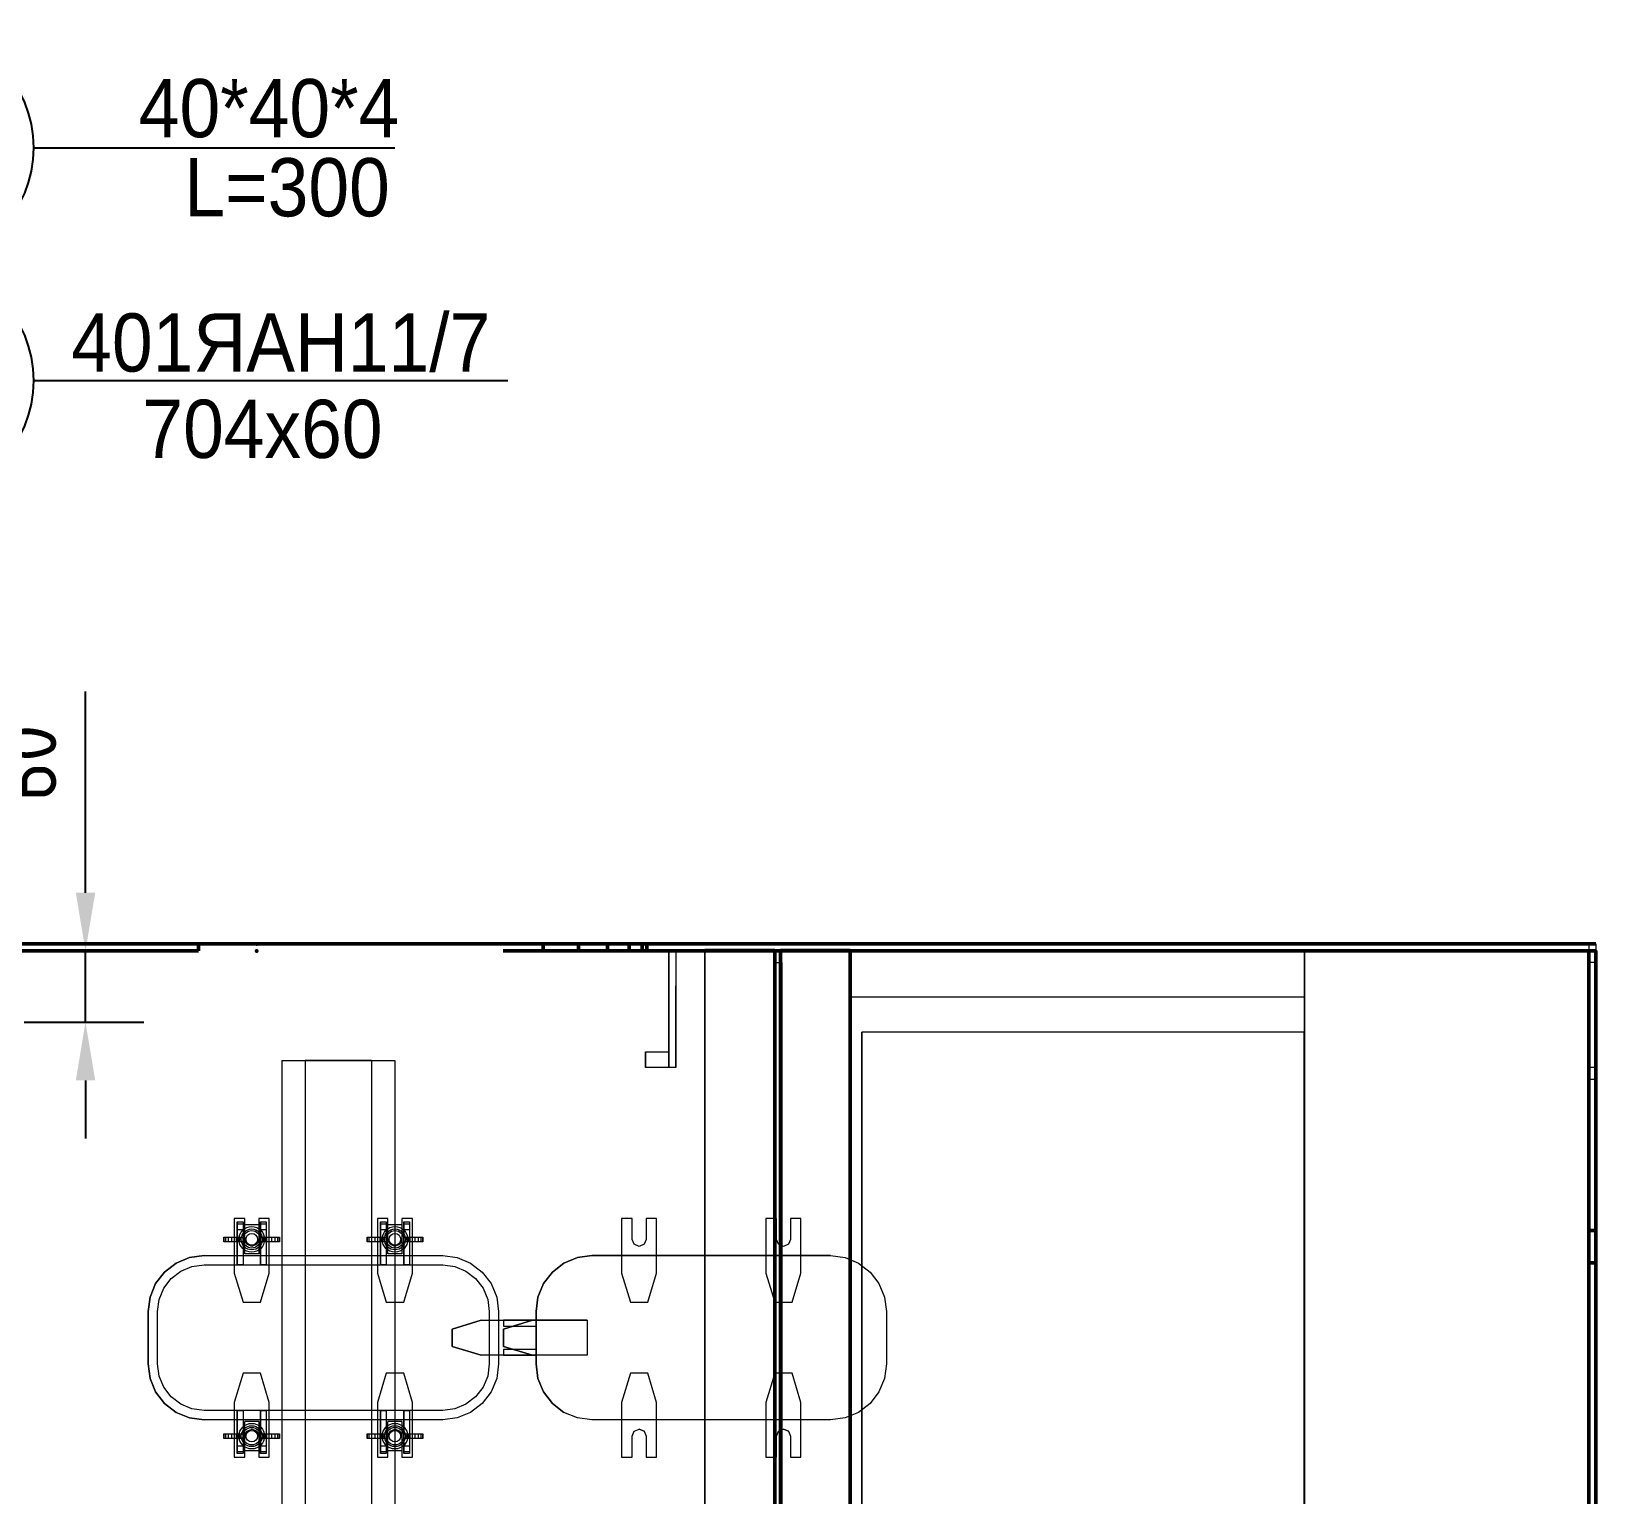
# Model space of a CAD drawing. Header units: millimetres. Extents: x -35117 to 70520, y -28859 to 27816.
# Drawn here: x 69122 to 70466, y -7611 to -6354 of the extents above; entities that cross this region are included whole.
import ezdxf

# ---------------------------------------------------------------- set-up
doc = ezdxf.new("R2010")
doc.units = ezdxf.units.MM
for name, color, linetype in [('-1102', 7, 'Continuous'), ('-1109', 7, 'Continuous'), ('-1114', 7, 'Continuous'), ('-1512', 7, 'Continuous'), ('-1513', 7, 'Continuous'), ('1', 7, 'Continuous'), ('EQUIPMENT', 7, 'Continuous'), ('PIPE_VENT', 251, 'Continuous'), ('ПозицииОборудования', 7, 'Continuous')]:
    doc.layers.add(name, color=color, linetype=linetype)
doc.layers.add('Hull', color=1, linetype='Continuous', lineweight=40)
doc.layers.add('Other', color=3, linetype='Continuous', lineweight=60)
doc.styles.add('SIMPLEX', font='simplex.shx', dxfattribs={"width": 0.9, "height": 50})
doc.styles.get("Standard").update_dxf_attribs({"font": 'arial.ttf'})
doc.dimstyles.new('М_20 -1', dxfattribs={"dimscale": 0, "dimtxt": 50, "dimasz": 50, "dimexe": 50, "dimexo": 0, "dimgap": 25, "dimtad": 1, "dimdec": 0, "dimrnd": 5, "dimdsep": 46, "dimtxsty": 'SIMPLEX', "dimcen": 50, "dimclrd": 1, "dimclre": 1, "dimclrt": 3, "dimadec": 0, "dimazin": 0, "dimtfac": 1, "dimtdec": 0, "dimtmove": 0, "dimatfit": 3, "dimfxl": 1, "dimtolj": 1, "dimtzin": 0, "dimarcsym": 0})

# ---------------------------------------------------------------- blocks, each defined once
blk = doc.blocks.new('*D303')
at = {"layer": 'Defpoints', "color": 0}
for p in [(69116, -7143.9), (69168.7, -7143.9), (69116, -7205.1)]:
    blk.add_point(p, dxfattribs=at)
at = {"layer": 'EQUIPMENT', "color": 1, "lineweight": -2}
for p, q in [((69168.7, -7093.9), (69168.7, -6921)), ((69116, -7143.9), (69218.7, -7143.9)), ((69168.7, -7205.1), (69168.7, -7143.9)), ((69116, -7205.1), (69218.7, -7205.1)), ((69168.7, -7255.1), (69168.7, -7305.1))]:
    blk.add_line(p, q, dxfattribs=at)
at = {"layer": 'EQUIPMENT', "color": 1}
for points in [[(69160.4, -7093.9), (69177.1, -7093.9), (69168.7, -7143.9)], [(69160.4, -7255.1), (69177.1, -7255.1), (69168.7, -7205.1)]]:
    blk.add_solid(points, dxfattribs=at)
at = {"layer": 'EQUIPMENT', "color": 3, "lineweight": 50, "insert": (69118.7, -6982.5), "char_height": 50, "attachment_point": 5, "rotation": 90, "style": 'SIMPLEX', "bg_fill": 3, "box_fill_scale": 1.1, "bg_fill_color": 256, "bg_fill_true_color": 13158600, "bg_fill_transparency": 0}
blk.add_mtext('\\A1;60', dxfattribs=at)

msp = doc.modelspace()

# ---------------------------------------------------------------- linework, layer by layer
at = {"layer": '-1102', "color": 3, "lineweight": 0}
for p, q in [((69450.811, -7137.897), (69489.828, -7137.897)), ((69489.828, -7137.897), (69527.347, -7137.897)), ((69760.81, -7153.898), (69765.811, -7153.898))]:
    msp.add_line(p, q, dxfattribs=at)
msp.add_lwpolyline([(69760.81, -7143.897), (69765.811, -7143.897), (69765.811, -7153.898)], dxfattribs=at)
at = {"layer": '-1109', "color": 1, "lineweight": 0}
for p, q in [((69669.81, -7137.897), (69675.811, -7137.897)), ((69669.81, -7143.897), (69675.811, -7143.897)), ((70465.811, -7325.898), (70465.811, -7331.897)), ((70465.811, -7325.898), (70465.811, -7331.897))]:
    msp.add_line(p, q, dxfattribs=at)
at = {"layer": '-1114', "color": 4, "lineweight": 0}
for p, q in [((70459.811, -7137.897), (70459.811, -7253.898)), ((70459.811, -7253.898), (70465.811, -7253.898))]:
    msp.add_line(p, q, dxfattribs=at)
msp.add_lwpolyline([(70458.588, -7137.897), (70465.811, -7137.897), (70465.811, -7253.898)], dxfattribs=at)
at = {"layer": '-1512', "color": 6, "lineweight": 0}
for p, q in [((70199.84, -7137.897), (70194.639, -7137.897)), ((70207.627, -7137.897), (70199.84, -7137.897)), ((70216.81, -7137.897), (70216.443, -7137.897)), ((70224.848, -7137.897), (70216.81, -7137.897)), ((70231.66, -7137.897), (70224.848, -7137.897)), ((70236.213, -7137.897), (70231.66, -7137.897)), ((70237.81, -7137.897), (70236.213, -7137.897)), ((70240.811, -7137.897), (70238.984, -7137.897))]:
    msp.add_line(p, q, dxfattribs=at)
for points in [[(70216.81, -7137.897), (70216.443, -7137.897), (70207.627, -7137.897)], [(70225.996, -7137.897), (70224.848, -7137.897), (70216.81, -7137.897)], [(70233.781, -7137.897), (70231.66, -7137.897), (70225.996, -7137.897)], [(70238.984, -7137.897), (70237.81, -7137.897), (70236.213, -7137.897), (70233.781, -7137.897)]]:
    msp.add_lwpolyline(points, dxfattribs=at)
at = {"layer": '-1513', "color": 34, "lineweight": 0}
for p, q in [((69700.682, -9736.921), (69700.682, -7143.561)), ((69700.682, -7143.561), (69700.682, -9736.921))]:
    msp.add_line(p, q, dxfattribs=at)
at = {"layer": '-1513', "color": 24, "lineweight": 0}
for p, q in [((69825.631, -7183.722), (69825.631, -7143.723)), ((69825.631, -7183.722), (69825.631, -7143.723)), ((69825.631, -7143.723), (70215.515, -7143.723)), ((70215.515, -7143.723), (69825.631, -7143.723))]:
    msp.add_line(p, q, dxfattribs=at)
at = {"color": 251, "lineweight": 0}
for p, q in [((69808.676, -7405.6), (69821.1, -7407.236)), ((69772.418, -7556.357), (69768.176, -7554.599))]:
    msp.add_line(p, q, dxfattribs=at)
at = {"color": 1}
msp.add_circle((69024.055, -6454.208), 100, dxfattribs=at)
at = {"color": 5, "lineweight": 0}
for p in [(69215.81, -7137.897), (69215.81, -7143.897)]:
    msp.add_point(p, dxfattribs=at)
at = {"layer": '1', "color": 9, "lineweight": 0}
msp.add_line((69539.277, -7138.08), (69553.519, -7138.08), dxfattribs=at)
at = {"layer": 'Hull', "color": 4, "linetype": 'Continuous', "lineweight": 50}
for p, q in [((69265.81, -7137.897), (63678.811, -7137.897)), ((66115.811, -7137.897), (69265.81, -7137.897)), ((69265.81, -7143.897), (66115.811, -7143.897)), ((69265.81, -7143.897), (69265.81, -7137.897)), ((69265.81, -7137.897), (69450.811, -7137.897)), ((69265.81, -7143.897), (69265.81, -7137.897)), ((69675.811, -7137.897), (69265.81, -7137.897)), ((69265.81, -7137.897), (69265.81, -7143.897)), ((69527.347, -7137.897), (69561.924, -7137.897)), ((69561.924, -7143.897), (69527.347, -7143.897)), ((69561.924, -7143.897), (69561.924, -7137.897)), ((69561.924, -7137.897), (69592.232, -7137.897)), ((69592.232, -7143.897), (69561.924, -7143.897)), ((69592.232, -7143.897), (69592.232, -7137.897)), ((69592.232, -7137.897), (69617.103, -7137.897)), ((69617.103, -7143.897), (69592.232, -7143.897)), ((69617.103, -7143.897), (69617.103, -7137.897)), ((69617.103, -7137.897), (69635.586, -7137.897)), ((69635.586, -7143.897), (69617.103, -7143.897)), ((69635.586, -7143.897), (69635.586, -7137.897)), ((69635.586, -7137.897), (69646.967, -7137.897)), ((69646.967, -7143.897), (69635.586, -7143.897)), ((69646.967, -7143.897), (69646.967, -7137.897)), ((69646.967, -7137.897), (69650.811, -7137.897)), ((69650.811, -7143.897), (69646.967, -7143.897)), ((69650.811, -7143.897), (69650.811, -7137.897)), ((69650.811, -7137.897), (69650.811, -7143.897)), ((70465.811, -7137.897), (69650.811, -7137.897)), ((69650.811, -7143.897), (70465.811, -7143.897)), ((69760.81, -7143.897), (69760.81, -9736.896)), ((69765.631, -7143.561), (69765.631, -9736.921)), ((69765.631, -9736.921), (69765.631, -7143.561)), ((69765.67, -9736.921), (69765.67, -7143.561)), ((69765.67, -7143.561), (69765.67, -9736.921)), ((70465.834, -9736.921), (70465.801, -7143.897)), ((70465.801, -7143.897), (70465.834, -9736.921)), ((70465.801, -9736.945), (70465.801, -7143.897)), ((70465.801, -7143.897), (70465.801, -9736.933)), ((69765.811, -7153.898), (69765.811, -9726.899)), ((70459.811, -7253.898), (70459.811, -7383.896)), ((70459.811, -7411.896), (70465.811, -7411.896)), ((70465.811, -7411.896), (70465.811, -8356.897))]:
    msp.add_line(p, q, dxfattribs=at)
at = {"layer": 'Hull', "color": 86, "linetype": 'Continuous', "lineweight": 9}
for p, q in [((69669.81, -7143.897), (69669.81, -7243.897)), ((70459.811, -7143.897), (70459.811, -7153.898)), ((70459.811, -7243.897), (70459.811, -7143.897)), ((70465.811, -7153.898), (70459.811, -7153.898)), ((69675.811, -7243.897), (69675.811, -7173.899)), ((69649.811, -7243.897), (69649.811, -7230.506)), ((69649.811, -7230.506), (69649.811, -7243.897)), ((69649.811, -7230.506), (69669.81, -7230.506)), ((69669.81, -7230.506), (69669.81, -7243.897)), ((70459.811, -7230.506), (70459.811, -7243.897)), ((69669.81, -7243.897), (69649.811, -7243.897))]:
    msp.add_line(p, q, dxfattribs=at)
for points in [[(69669.81, -7243.897), (69669.81, -7221.576), (69669.81, -7158.896), (69669.81, -7143.897)], [(69675.811, -7143.897), (69675.811, -7243.897), (69669.81, -7243.897)], [(70459.811, -7143.897), (70465.811, -7143.897), (70465.811, -7411.896)], [(70459.811, -7143.897), (70465.811, -7143.897), (70465.811, -7153.898)], [(70459.811, -7143.897), (70459.811, -7153.898), (70459.811, -7243.897)], [(70465.811, -7153.898), (70465.811, -7243.897), (70459.811, -7243.897)]]:
    msp.add_lwpolyline(points, dxfattribs=at)
at = {"layer": 'Hull', "color": 4, "linetype": 'Continuous', "lineweight": 50}
for points in [[(69700.682, -7143.561), (69760.682, -7143.561), (69760.682, -9736.921), (69700.682, -9736.921)], [(69760.81, -9736.896), (69760.81, -9726.899), (69760.81, -7153.898), (69760.81, -7143.897)], [(69765.631, -7143.561), (69825.631, -7143.561), (69825.631, -9736.921), (69765.631, -9736.921)], [(70459.811, -9736.896), (70459.811, -9301.899), (70459.811, -8356.897), (70459.811, -7411.896), (70459.811, -7143.897)], [(70459.811, -7143.897), (70459.811, -7411.896), (70459.811, -8356.897)], [(70459.811, -8356.897), (70459.811, -7621.271), (70459.811, -7143.897)], [(70465.811, -7621.271), (70465.811, -7143.897), (70459.811, -7143.897)], [(70459.811, -7153.898), (70459.811, -9726.899), (70459.811, -9736.896)], [(70459.811, -7383.896), (70459.811, -7274.143), (70459.811, -7243.897)], [(70465.811, -7253.898), (70465.811, -7383.896), (70459.811, -7383.896)]]:
    msp.add_lwpolyline(points, dxfattribs=at)
for p in [(69315.81, -7137.897), (69315.81, -7143.897)]:
    msp.add_point(p, dxfattribs=at)
at = {"layer": 'Other', "color": 5, "linetype": 'Continuous', "lineweight": 20}
msp.add_line((69762.176, -7373.6), (69753.176, -7373.6), dxfattribs=at)
at = {"layer": 'PIPE_VENT', "color": 251, "linetype": 'Continuous', "lineweight": 5}
for p, q in [((70215.67, -9736.921), (70215.67, -7143.561)), ((70215.67, -7143.561), (70215.67, -9736.921)), ((69835.592, -9736.921), (69835.396, -7213.727)), ((69835.396, -7213.727), (69835.592, -9736.921)), ((69337.311, -7238.016), (69434.31, -7238.016)), ((69337.311, -7238.016), (69337.311, -9640.345)), ((69414.311, -7238.016), (69357.31, -7238.016)), ((69357.31, -7238.016), (69414.311, -7238.016)), ((69357.31, -7238.016), (69357.31, -9640.345)), ((69414.311, -7238.016), (69414.311, -9640.345)), ((69434.31, -7238.016), (69434.31, -9640.345)), ((69296.514, -7373.6), (69296.514, -7420.6)), ((69305.514, -7373.6), (69296.514, -7373.6)), ((69317.514, -7373.6), (69317.514, -7391.599)), ((69419.514, -7373.6), (69419.514, -7420.6)), ((69428.514, -7373.6), (69419.514, -7373.6)), ((69440.513, -7373.6), (69440.513, -7391.602)), ((69638.176, -7373.6), (69629.176, -7373.6)), ((69629.176, -7373.6), (69629.176, -7420.6)), ((69650.176, -7373.6), (69650.176, -7391.602)), ((69659.176, -7373.6), (69650.176, -7373.6)), ((69659.176, -7373.6), (69650.176, -7373.6)), ((69753.176, -7373.6), (69753.176, -7420.6)), ((69774.176, -7373.6), (69774.176, -7391.602)), ((69783.176, -7373.6), (69774.176, -7373.6)), ((69783.176, -7373.6), (69774.176, -7373.6)), ((69287.547, -7393.598), (69287.547, -7389.6)), ((69287.547, -7389.6), (69287.867, -7389.6)), ((69287.867, -7393.598), (69287.867, -7389.6)), ((69287.867, -7389.6), (69289.328, -7389.6)), ((69289.328, -7393.598), (69289.328, -7389.6)), ((69289.328, -7389.6), (69291.678, -7389.6)), ((69291.678, -7393.598), (69291.678, -7389.6)), ((69291.678, -7389.6), (69294.514, -7389.6)), ((69294.514, -7393.598), (69294.514, -7389.6)), ((69294.514, -7389.6), (69296.59, -7389.6)), ((69296.59, -7389.6), (69296.59, -7393.598)), ((69296.59, -7389.6), (69298.479, -7389.6)), ((69298.479, -7389.6), (69298.479, -7393.598)), ((69298.479, -7389.6), (69300.01, -7389.6)), ((69299.013, -7378.324), (69304.014, -7378.324)), ((69299.013, -7383.164), (69304.014, -7383.164)), ((69299.013, -7413.599), (69299.013, -7389.966)), ((69300.01, -7389.6), (69300.01, -7393.598)), ((69300.01, -7389.6), (69301.049, -7389.6)), ((69301.002, -7393.598), (69301.002, -7389.6)), ((69301.002, -7389.6), (69304.014, -7389.6)), ((69301.049, -7389.6), (69301.049, -7393.598)), ((69304.014, -7378.324), (69304.014, -7383.164)), ((69304.014, -7389.6), (69304.014, -7393.598)), ((69305.514, -7404.099), (69305.514, -7379.099)), ((69317.514, -7379.099), (69305.514, -7379.099)), ((69317.514, -7379.099), (69317.514, -7404.099)), ((69319.014, -7378.324), (69324.013, -7378.324)), ((69319.014, -7383.164), (69324.013, -7383.164)), ((69319.014, -7393.598), (69319.014, -7389.6)), ((69319.014, -7389.6), (69322.027, -7389.6)), ((69319.014, -7413.599), (69319.014, -7389.966)), ((69321.98, -7393.598), (69321.98, -7389.6)), ((69321.98, -7389.6), (69323.018, -7389.6)), ((69322.027, -7389.6), (69322.027, -7393.598)), ((69323.018, -7393.598), (69323.018, -7389.6)), ((69323.018, -7389.6), (69324.551, -7389.6)), ((69324.013, -7378.324), (69324.013, -7383.164)), ((69324.551, -7393.598), (69324.551, -7389.6)), ((69324.551, -7389.6), (69326.44, -7389.6)), ((69326.44, -7393.598), (69326.44, -7389.6)), ((69326.44, -7389.6), (69328.514, -7389.6)), ((69328.514, -7389.6), (69328.514, -7393.598)), ((69328.514, -7389.6), (69331.35, -7389.6)), ((69331.35, -7389.6), (69331.35, -7393.598)), ((69331.35, -7389.6), (69333.699, -7389.6)), ((69333.699, -7389.6), (69333.699, -7393.598)), ((69333.699, -7389.6), (69335.16, -7389.6)), ((69335.16, -7389.6), (69335.16, -7393.598)), ((69335.16, -7389.6), (69335.48, -7389.6)), ((69335.48, -7389.6), (69335.48, -7393.598)), ((69410.547, -7393.601), (69410.547, -7389.6)), ((69410.547, -7389.6), (69410.867, -7389.6)), ((69410.867, -7393.601), (69410.867, -7389.6)), ((69410.867, -7389.6), (69412.328, -7389.6)), ((69412.328, -7393.601), (69412.328, -7389.6)), ((69412.328, -7389.6), (69414.678, -7389.6)), ((69414.678, -7393.601), (69414.678, -7389.6)), ((69414.678, -7389.6), (69417.514, -7389.6)), ((69417.514, -7393.601), (69417.514, -7389.6)), ((69417.514, -7389.6), (69419.59, -7389.6)), ((69419.59, -7389.6), (69419.59, -7393.601)), ((69419.59, -7389.6), (69421.479, -7389.6)), ((69421.479, -7389.6), (69421.479, -7393.601)), ((69421.479, -7389.6), (69423.01, -7389.6)), ((69422.014, -7378.324), (69427.014, -7378.324)), ((69422.014, -7383.164), (69427.014, -7383.164)), ((69422.014, -7413.602), (69422.014, -7389.966)), ((69423.01, -7389.6), (69423.01, -7393.601)), ((69423.01, -7389.6), (69424.049, -7389.6)), ((69424.002, -7393.601), (69424.002, -7389.6)), ((69424.002, -7389.6), (69427.014, -7389.6)), ((69424.049, -7389.6), (69424.049, -7393.601)), ((69427.014, -7378.324), (69427.014, -7383.164)), ((69427.014, -7389.6), (69427.014, -7393.601)), ((69428.514, -7404.102), (69428.514, -7379.102)), ((69440.513, -7379.102), (69428.514, -7379.102)), ((69440.513, -7379.102), (69440.513, -7404.102)), ((69442.014, -7378.324), (69447.014, -7378.324)), ((69442.014, -7383.164), (69447.014, -7383.164)), ((69442.014, -7393.601), (69442.014, -7389.6)), ((69442.014, -7389.6), (69445.027, -7389.6)), ((69442.014, -7413.602), (69442.014, -7389.966)), ((69444.981, -7393.601), (69444.981, -7389.6)), ((69444.981, -7389.6), (69446.018, -7389.6)), ((69445.027, -7389.6), (69445.027, -7393.601)), ((69446.018, -7393.601), (69446.018, -7389.6)), ((69446.018, -7389.6), (69447.551, -7389.6)), ((69447.014, -7378.324), (69447.014, -7383.164)), ((69447.551, -7393.601), (69447.551, -7389.6)), ((69447.551, -7389.6), (69449.44, -7389.6)), ((69449.44, -7393.601), (69449.44, -7389.6)), ((69449.44, -7389.6), (69451.514, -7389.6)), ((69451.514, -7389.6), (69451.514, -7393.601)), ((69451.514, -7389.6), (69454.35, -7389.6)), ((69454.35, -7389.6), (69454.35, -7393.601)), ((69454.35, -7389.6), (69456.699, -7389.6)), ((69456.699, -7389.6), (69456.699, -7393.601)), ((69456.699, -7389.6), (69458.16, -7389.6)), ((69458.16, -7389.6), (69458.16, -7393.601)), ((69458.16, -7389.6), (69458.48, -7389.6)), ((69458.48, -7389.6), (69458.48, -7393.601)), ((69287.867, -7393.598), (69287.547, -7393.598)), ((69289.328, -7393.598), (69287.867, -7393.598)), ((69291.678, -7393.598), (69289.328, -7393.598)), ((69294.514, -7393.598), (69291.678, -7393.598)), ((69296.59, -7393.598), (69294.514, -7393.598)), ((69298.479, -7393.598), (69296.59, -7393.598)), ((69300.01, -7393.598), (69298.479, -7393.598)), ((69301.049, -7393.598), (69300.01, -7393.598)), ((69304.014, -7393.598), (69301.002, -7393.598)), ((69315.758, -7395.841), (69311.516, -7397.599)), ((69317.514, -7391.599), (69315.758, -7395.841)), ((69322.027, -7393.598), (69319.014, -7393.598)), ((69323.018, -7393.598), (69321.98, -7393.598)), ((69324.551, -7393.598), (69323.018, -7393.598)), ((69326.44, -7393.598), (69324.551, -7393.598)), ((69328.514, -7393.598), (69326.44, -7393.598)), ((69331.35, -7393.598), (69328.514, -7393.598)), ((69333.699, -7393.598), (69331.35, -7393.598)), ((69335.16, -7393.598), (69333.699, -7393.598)), ((69335.48, -7393.598), (69335.16, -7393.598)), ((69410.867, -7393.601), (69410.547, -7393.601)), ((69412.328, -7393.601), (69410.867, -7393.601)), ((69414.678, -7393.601), (69412.328, -7393.601)), ((69417.514, -7393.601), (69414.678, -7393.601)), ((69419.59, -7393.601), (69417.514, -7393.601)), ((69421.479, -7393.601), (69419.59, -7393.601)), ((69423.01, -7393.601), (69421.479, -7393.601)), ((69424.049, -7393.601), (69423.01, -7393.601)), ((69427.014, -7393.601), (69424.002, -7393.601)), ((69438.756, -7395.844), (69434.514, -7397.602)), ((69440.513, -7391.602), (69438.756, -7395.844)), ((69445.027, -7393.601), (69442.014, -7393.601)), ((69446.018, -7393.601), (69444.981, -7393.601)), ((69447.551, -7393.601), (69446.018, -7393.601)), ((69449.44, -7393.601), (69447.551, -7393.601)), ((69451.514, -7393.601), (69449.44, -7393.601)), ((69454.35, -7393.601), (69451.514, -7393.601)), ((69456.699, -7393.601), (69454.35, -7393.601)), ((69458.16, -7393.601), (69456.699, -7393.601)), ((69458.48, -7393.601), (69458.16, -7393.601)), ((69648.418, -7395.844), (69644.176, -7397.602)), ((69650.176, -7391.602), (69648.418, -7395.844)), ((69772.418, -7395.844), (69768.176, -7397.602)), ((69774.176, -7391.602), (69772.418, -7395.844)), ((69246.514, -7412.027), (69236.572, -7419.657)), ((69258.092, -7407.233), (69246.514, -7412.027)), ((69250.514, -7418.958), (69260.162, -7414.963)), ((69270.514, -7405.597), (69258.092, -7407.233)), ((69260.162, -7414.963), (69270.514, -7413.599)), ((69317.514, -7404.099), (69305.514, -7404.099)), ((69440.513, -7404.102), (69428.514, -7404.102)), ((69579.676, -7412.031), (69569.734, -7419.66)), ((69591.254, -7407.236), (69579.676, -7412.031)), ((69603.676, -7405.6), (69591.254, -7407.236)), ((69808.676, -7405.6), (69603.676, -7405.6)), ((69228.945, -7429.599), (69224.148, -7441.175)), ((69236.572, -7419.657), (69228.945, -7429.599)), ((69235.873, -7433.597), (69242.23, -7425.315)), ((69242.23, -7425.315), (69250.514, -7418.958)), ((69296.514, -7420.6), (69304.014, -7445.6)), ((69419.514, -7420.6), (69427.014, -7445.6)), ((69562.107, -7429.599), (69557.31, -7441.178)), ((69569.734, -7419.66), (69562.107, -7429.599)), ((69629.176, -7420.6), (69636.676, -7445.6)), ((69753.176, -7420.6), (69760.676, -7445.6)), ((69224.148, -7441.175), (69222.513, -7453.599)), ((69230.514, -7453.599), (69231.877, -7443.244)), ((69231.877, -7443.244), (69235.873, -7433.597)), ((69557.31, -7441.178), (69555.676, -7453.602)), ((69222.513, -7453.599), (69222.513, -7498.6)), ((69230.514, -7498.6), (69230.514, -7453.599)), ((69555.676, -7453.602), (69555.676, -7498.6)), ((69508.676, -7461.1), (69483.676, -7468.601)), ((69483.676, -7468.601), (69483.676, -7483.6)), ((69508.676, -7461.1), (69555.676, -7461.1)), ((69527.676, -7461.1), (69527.676, -7466.102)), ((69555.676, -7461.1), (69527.676, -7461.1)), ((69527.676, -7461.1), (69527.676, -7466.102)), ((69552.676, -7461.1), (69527.676, -7468.601)), ((69527.676, -7466.102), (69555.676, -7466.102)), ((69527.676, -7468.601), (69527.676, -7483.6)), ((69599.676, -7461.1), (69552.676, -7461.1)), ((69555.676, -7466.102), (69555.676, -7461.1)), ((69483.676, -7483.6), (69508.676, -7491.102)), ((69527.676, -7483.6), (69552.676, -7491.102)), ((69527.676, -7486.1), (69527.676, -7491.102)), ((69555.676, -7486.1), (69527.676, -7486.1)), ((69527.676, -7486.1), (69527.676, -7491.102)), ((69527.676, -7491.102), (69555.676, -7491.102)), ((69555.676, -7491.102), (69555.676, -7486.1)), ((69222.513, -7498.6), (69224.15, -7511.023)), ((69224.15, -7511.023), (69228.945, -7522.599)), ((69231.877, -7508.951), (69230.514, -7498.6)), ((69235.873, -7518.598), (69231.877, -7508.951)), ((69304.014, -7506.598), (69296.514, -7531.598)), ((69427.014, -7506.598), (69419.514, -7531.598)), ((69555.676, -7498.6), (69557.31, -7511.023)), ((69557.31, -7511.023), (69562.105, -7522.602)), ((69636.676, -7506.601), (69629.176, -7531.601)), ((69760.676, -7506.601), (69753.176, -7531.601)), ((69228.945, -7522.599), (69236.572, -7532.541)), ((69242.23, -7526.883), (69235.873, -7518.598)), ((69562.105, -7522.602), (69569.734, -7532.541)), ((69236.572, -7532.541), (69246.514, -7540.168)), ((69250.514, -7533.24), (69242.23, -7526.883)), ((69260.16, -7537.235), (69250.514, -7533.24)), ((69270.514, -7538.599), (69260.16, -7537.235)), ((69296.514, -7531.598), (69296.514, -7578.599)), ((69419.514, -7531.598), (69419.514, -7578.599)), ((69569.734, -7532.541), (69579.676, -7540.168)), ((69629.176, -7531.601), (69629.176, -7578.602)), ((69753.176, -7531.601), (69753.176, -7578.602)), ((69246.514, -7540.168), (69258.09, -7544.965)), ((69258.09, -7544.965), (69270.514, -7546.598)), ((69299.013, -7562.235), (69299.013, -7538.599)), ((69305.514, -7573.099), (69305.514, -7548.099)), ((69317.514, -7548.099), (69305.514, -7548.099)), ((69317.514, -7548.099), (69317.514, -7573.099)), ((69319.014, -7562.235), (69319.014, -7538.599)), ((69422.014, -7562.235), (69422.014, -7538.602)), ((69428.514, -7573.099), (69428.514, -7548.099)), ((69440.513, -7548.099), (69428.514, -7548.099)), ((69440.513, -7548.099), (69440.513, -7573.099)), ((69442.014, -7562.235), (69442.014, -7538.602)), ((69287.547, -7562.598), (69287.547, -7558.597)), ((69287.547, -7558.597), (69287.867, -7558.597)), ((69287.867, -7562.598), (69287.547, -7562.598)), ((69287.867, -7562.598), (69287.867, -7558.597)), ((69287.867, -7558.597), (69289.328, -7558.597)), ((69289.328, -7562.598), (69287.867, -7562.598)), ((69289.328, -7562.598), (69289.328, -7558.597)), ((69289.328, -7558.597), (69291.678, -7558.597)), ((69291.678, -7562.598), (69289.328, -7562.598)), ((69291.678, -7562.598), (69291.678, -7558.597)), ((69291.678, -7558.597), (69294.514, -7558.597)), ((69294.514, -7562.598), (69291.678, -7562.598)), ((69294.514, -7562.598), (69294.514, -7558.597)), ((69294.514, -7558.597), (69296.59, -7558.597)), ((69296.59, -7562.598), (69294.514, -7562.598)), ((69296.59, -7558.597), (69296.59, -7562.598)), ((69296.59, -7558.597), (69298.479, -7558.597)), ((69298.479, -7562.598), (69296.59, -7562.598)), ((69298.479, -7558.597), (69298.479, -7562.598)), ((69298.479, -7558.597), (69300.01, -7558.597)), ((69300.01, -7562.598), (69298.479, -7562.598)), ((69300.01, -7558.597), (69300.01, -7562.598)), ((69300.01, -7558.597), (69301.049, -7558.597)), ((69301.049, -7562.598), (69300.01, -7562.598)), ((69301, -7562.598), (69301, -7558.597)), ((69301, -7558.597), (69304.014, -7558.597)), ((69304.014, -7562.598), (69301, -7562.598)), ((69301.049, -7558.597), (69301.049, -7562.598)), ((69304.014, -7558.597), (69304.014, -7562.598)), ((69315.758, -7556.357), (69311.513, -7554.599)), ((69315.758, -7556.357), (69317.514, -7560.599)), ((69317.514, -7560.599), (69317.514, -7578.599)), ((69319.014, -7562.598), (69319.014, -7558.597)), ((69319.014, -7558.597), (69322.027, -7558.597)), ((69322.027, -7562.598), (69319.014, -7562.598)), ((69321.98, -7562.598), (69321.98, -7558.597)), ((69321.98, -7558.597), (69323.018, -7558.597)), ((69323.018, -7562.598), (69321.98, -7562.598)), ((69322.027, -7558.597), (69322.027, -7562.598)), ((69323.018, -7562.598), (69323.018, -7558.597)), ((69323.018, -7558.597), (69324.551, -7558.597)), ((69324.551, -7562.598), (69323.018, -7562.598)), ((69324.551, -7562.598), (69324.551, -7558.597)), ((69324.551, -7558.597), (69326.44, -7558.597)), ((69326.44, -7562.598), (69324.551, -7562.598)), ((69326.44, -7562.598), (69326.44, -7558.597)), ((69326.44, -7558.597), (69328.514, -7558.597)), ((69328.514, -7562.598), (69326.44, -7562.598)), ((69328.514, -7558.597), (69328.514, -7562.598)), ((69328.514, -7558.597), (69331.35, -7558.597)), ((69331.35, -7562.598), (69328.514, -7562.598)), ((69331.35, -7558.597), (69331.35, -7562.598)), ((69331.35, -7558.597), (69333.699, -7558.597)), ((69333.699, -7562.598), (69331.35, -7562.598)), ((69333.699, -7558.597), (69333.699, -7562.598)), ((69333.699, -7558.597), (69335.16, -7558.597)), ((69335.16, -7562.598), (69333.699, -7562.598)), ((69335.16, -7558.597), (69335.16, -7562.598)), ((69335.16, -7558.597), (69335.48, -7558.597)), ((69335.48, -7562.598), (69335.16, -7562.598)), ((69335.48, -7558.597), (69335.48, -7562.598)), ((69410.547, -7562.598), (69410.547, -7558.597)), ((69410.547, -7558.597), (69410.867, -7558.597)), ((69410.867, -7562.598), (69410.547, -7562.598)), ((69410.867, -7562.598), (69410.867, -7558.597)), ((69410.867, -7558.597), (69412.328, -7558.597)), ((69412.328, -7562.598), (69410.867, -7562.598)), ((69412.328, -7562.598), (69412.328, -7558.597)), ((69412.328, -7558.597), (69414.678, -7558.597)), ((69414.678, -7562.598), (69412.328, -7562.598)), ((69414.678, -7562.598), (69414.678, -7558.597)), ((69414.678, -7558.597), (69417.514, -7558.597)), ((69417.514, -7562.598), (69414.678, -7562.598)), ((69417.514, -7562.598), (69417.514, -7558.597)), ((69417.514, -7558.597), (69419.59, -7558.597)), ((69419.59, -7562.598), (69417.514, -7562.598)), ((69419.59, -7558.597), (69419.59, -7562.598)), ((69419.59, -7558.597), (69421.479, -7558.597)), ((69421.479, -7562.598), (69419.59, -7562.598)), ((69421.479, -7558.597), (69421.479, -7562.598)), ((69421.479, -7558.597), (69423.01, -7558.597)), ((69423.01, -7562.598), (69421.479, -7562.598)), ((69423.01, -7558.597), (69423.01, -7562.598)), ((69423.01, -7558.597), (69424.049, -7558.597)), ((69424.049, -7562.598), (69423.01, -7562.598)), ((69424, -7562.598), (69424, -7558.597)), ((69424, -7558.597), (69427.014, -7558.597)), ((69427.014, -7562.598), (69424, -7562.598)), ((69424.049, -7558.597), (69424.049, -7562.598)), ((69427.014, -7558.597), (69427.014, -7562.598)), ((69438.758, -7556.357), (69434.514, -7554.599)), ((69438.758, -7556.357), (69440.513, -7560.599)), ((69440.513, -7560.599), (69440.513, -7578.599)), ((69442.014, -7562.601), (69442.014, -7558.6)), ((69442.014, -7558.6), (69445.027, -7558.6)), ((69445.027, -7562.601), (69442.014, -7562.601)), ((69444.981, -7562.601), (69444.981, -7558.6)), ((69444.981, -7558.6), (69446.018, -7558.6)), ((69446.018, -7562.601), (69444.981, -7562.601)), ((69445.027, -7558.6), (69445.027, -7562.601)), ((69446.018, -7562.601), (69446.018, -7558.6)), ((69446.018, -7558.6), (69447.551, -7558.6)), ((69447.551, -7562.601), (69446.018, -7562.601)), ((69447.551, -7562.601), (69447.551, -7558.6)), ((69447.551, -7558.6), (69449.44, -7558.6)), ((69449.44, -7562.601), (69447.551, -7562.601)), ((69449.44, -7562.601), (69449.44, -7558.6)), ((69449.44, -7558.6), (69451.514, -7558.6)), ((69451.514, -7562.601), (69449.44, -7562.601)), ((69451.514, -7558.6), (69451.514, -7562.601)), ((69451.514, -7558.6), (69454.35, -7558.6)), ((69454.35, -7562.601), (69451.514, -7562.601)), ((69454.35, -7558.6), (69454.35, -7562.601)), ((69454.35, -7558.6), (69456.699, -7558.6)), ((69456.699, -7562.601), (69454.35, -7562.601)), ((69456.699, -7558.6), (69456.699, -7562.601)), ((69456.699, -7558.6), (69458.16, -7558.6)), ((69458.16, -7562.601), (69456.699, -7562.601)), ((69458.16, -7558.6), (69458.16, -7562.601)), ((69458.16, -7558.6), (69458.48, -7558.6)), ((69458.48, -7562.601), (69458.16, -7562.601)), ((69458.48, -7558.6), (69458.48, -7562.601)), ((69648.418, -7556.357), (69644.176, -7554.599)), ((69648.418, -7556.357), (69650.176, -7560.599)), ((69650.176, -7560.599), (69650.176, -7578.602)), ((69772.418, -7556.357), (69774.176, -7560.599)), ((69774.176, -7560.599), (69774.176, -7578.602)), ((69299.013, -7569.034), (69304.014, -7569.034)), ((69299.013, -7573.874), (69304.014, -7573.874)), ((69304.014, -7569.034), (69304.014, -7573.874)), ((69317.514, -7573.099), (69305.514, -7573.099)), ((69319.014, -7569.034), (69324.013, -7569.034)), ((69319.014, -7573.874), (69324.013, -7573.874)), ((69324.013, -7569.034), (69324.013, -7573.874)), ((69422.014, -7569.034), (69427.014, -7569.034)), ((69422.014, -7573.874), (69427.014, -7573.874)), ((69427.014, -7569.034), (69427.014, -7573.874)), ((69440.513, -7573.099), (69428.514, -7573.099)), ((69442.014, -7569.034), (69447.014, -7569.034)), ((69442.014, -7573.874), (69447.014, -7573.874)), ((69447.014, -7569.034), (69447.014, -7573.874)), ((69296.514, -7578.599), (69305.514, -7578.599)), ((69419.514, -7578.599), (69428.514, -7578.599)), ((69629.176, -7578.602), (69638.176, -7578.602)), ((69650.176, -7578.602), (69659.176, -7578.602)), ((69650.176, -7578.602), (69659.176, -7578.602)), ((69753.176, -7578.602), (69762.176, -7578.602)), ((69774.176, -7578.602), (69783.176, -7578.602)), ((69774.176, -7578.602), (69783.176, -7578.602))]:
    msp.add_line(p, q, dxfattribs=at)
for points in [[(69765.67, -9736.921), (70215.67, -9736.921), (70215.67, -7143.561), (69765.67, -7143.561)], [(70215.515, -7143.723), (70215.515, -7183.722), (69825.631, -7183.722)], [(69835.592, -9736.921), (70215.67, -9736.921), (70215.475, -7213.727), (69835.396, -7213.727)], [(69296.514, -7373.6), (69296.514, -7420.6), (69304.014, -7445.6)], [(69299.013, -7376.575), (69304.014, -7376.575), (69304.014, -7378.324)], [(69299.013, -7389.966), (69299.013, -7383.164), (69299.013, -7378.324), (69299.013, -7376.575)], [(69299.013, -7376.575), (69299.013, -7378.324), (69299.013, -7383.164), (69299.013, -7389.966), (69299.013, -7413.599)], [(69304.014, -7445.6), (69319.014, -7445.6), (69326.514, -7420.6), (69326.514, -7373.6), (69317.514, -7373.6)], [(69311.516, -7397.599), (69307.271, -7395.844), (69305.514, -7391.599), (69305.514, -7373.6)], [(69317.514, -7373.6), (69317.514, -7391.599), (69315.758, -7395.841), (69311.516, -7397.599)], [(69319.014, -7376.575), (69324.013, -7376.575), (69324.013, -7378.324)], [(69319.014, -7389.966), (69319.014, -7383.164), (69319.014, -7378.324), (69319.014, -7376.575)], [(69319.014, -7376.575), (69319.014, -7378.324), (69319.014, -7383.164), (69319.014, -7389.966), (69319.014, -7413.599)], [(69419.514, -7373.6), (69419.514, -7420.6), (69427.014, -7445.6)], [(69422.014, -7376.575), (69427.014, -7376.575), (69427.014, -7378.324)], [(69422.014, -7389.966), (69422.014, -7383.164), (69422.014, -7378.324), (69422.014, -7376.575)], [(69422.014, -7376.575), (69422.014, -7378.324), (69422.014, -7383.164), (69422.014, -7389.966), (69422.014, -7413.602)], [(69427.014, -7445.6), (69442.014, -7445.6), (69449.514, -7420.6), (69449.514, -7373.6), (69440.513, -7373.6)], [(69434.514, -7397.602), (69430.271, -7395.844), (69428.514, -7391.602), (69428.514, -7373.6)], [(69440.513, -7373.6), (69440.513, -7391.602), (69438.756, -7395.844), (69434.514, -7397.602)], [(69442.014, -7376.575), (69447.014, -7376.575), (69447.014, -7378.324)], [(69442.014, -7389.966), (69442.014, -7383.164), (69442.014, -7378.324), (69442.014, -7376.575)], [(69442.014, -7376.575), (69442.014, -7378.324), (69442.014, -7383.164), (69442.014, -7389.966), (69442.014, -7413.602)], [(69638.176, -7373.6), (69629.176, -7373.6), (69629.176, -7420.6), (69636.676, -7445.6)], [(69636.676, -7445.6), (69651.676, -7445.6), (69659.176, -7420.6), (69659.176, -7373.6)], [(69639.934, -7395.844), (69638.176, -7391.602), (69638.176, -7373.6)], [(69650.176, -7373.6), (69650.176, -7391.602), (69648.418, -7395.844), (69644.176, -7397.602), (69639.934, -7395.844)], [(69762.176, -7373.6), (69753.176, -7373.6), (69753.176, -7420.6), (69760.676, -7445.6)], [(69760.676, -7445.6), (69775.676, -7445.6), (69783.176, -7420.6), (69783.176, -7373.6)], [(69763.933, -7395.844), (69762.176, -7391.602), (69762.176, -7373.6)], [(69774.176, -7373.6), (69774.176, -7391.602), (69772.418, -7395.844), (69768.176, -7397.602), (69763.933, -7395.844)], [(69304.014, -7383.164), (69304.014, -7389.966), (69299.013, -7389.966)], [(69299.013, -7389.966), (69304.014, -7389.966), (69304.014, -7413.599), (69299.013, -7413.599)], [(69324.013, -7383.164), (69324.013, -7389.966), (69319.014, -7389.966)], [(69319.014, -7389.966), (69324.013, -7389.966), (69324.013, -7413.599), (69319.014, -7413.599)], [(69427.014, -7383.164), (69427.014, -7389.966), (69422.014, -7389.966)], [(69422.014, -7389.966), (69427.014, -7389.966), (69427.014, -7413.602), (69422.014, -7413.602)], [(69447.014, -7383.164), (69447.014, -7389.966), (69442.014, -7389.966)], [(69442.014, -7389.966), (69447.014, -7389.966), (69447.014, -7413.602), (69442.014, -7413.602)], [(69222.513, -7498.6), (69222.513, -7453.599), (69224.148, -7441.175), (69228.945, -7429.599), (69236.572, -7419.657), (69246.514, -7412.027), (69258.092, -7407.233), (69270.514, -7405.597)], [(69270.514, -7538.599), (69260.16, -7537.235), (69250.514, -7533.24), (69242.23, -7526.883), (69235.873, -7518.598), (69231.877, -7508.951), (69230.514, -7498.6), (69230.514, -7453.599), (69231.877, -7443.244), (69235.873, -7433.597), (69242.23, -7425.315), (69250.514, -7418.958), (69260.162, -7414.963), (69270.514, -7413.599)], [(69270.514, -7405.597), (69475.514, -7405.6), (69487.937, -7407.236), (69499.514, -7412.031), (69509.455, -7419.66), (69517.082, -7429.599), (69521.877, -7441.178), (69523.514, -7453.602), (69523.514, -7498.6), (69521.879, -7511.023), (69517.084, -7522.602), (69509.455, -7532.541), (69499.514, -7540.168), (69487.937, -7544.965), (69475.514, -7546.601), (69270.514, -7546.598)], [(69270.514, -7413.599), (69475.514, -7413.602), (69485.867, -7414.963), (69495.514, -7418.961), (69503.797, -7425.315), (69510.154, -7433.6), (69514.15, -7443.247), (69515.513, -7453.602), (69515.513, -7498.6), (69514.15, -7508.954), (69510.154, -7518.601), (69503.799, -7526.883), (69495.514, -7533.24), (69485.867, -7537.238), (69475.514, -7538.602), (69270.514, -7538.599)], [(69555.676, -7498.6), (69555.676, -7453.602), (69557.31, -7441.178), (69562.107, -7429.599), (69569.734, -7419.66), (69579.676, -7412.031), (69591.254, -7407.236), (69603.676, -7405.6), (69808.676, -7405.6), (69821.1, -7407.236), (69832.676, -7412.034)], [(69832.676, -7412.034), (69842.617, -7419.66), (69850.244, -7429.599), (69855.041, -7441.178), (69856.676, -7453.602), (69856.676, -7498.6), (69855.041, -7511.023), (69850.246, -7522.602), (69842.617, -7532.541), (69832.676, -7540.168), (69821.1, -7544.965), (69808.676, -7546.601), (69603.676, -7546.601), (69591.252, -7544.965), (69579.676, -7540.168)], [(69508.676, -7491.102), (69483.676, -7483.6), (69483.676, -7468.601), (69508.676, -7461.1)], [(69555.676, -7461.1), (69555.676, -7491.102), (69508.676, -7491.102)], [(69552.676, -7491.102), (69527.676, -7483.6), (69527.676, -7468.601), (69552.676, -7461.1), (69599.676, -7461.1)], [(69599.676, -7461.1), (69599.676, -7491.102), (69552.676, -7491.102)], [(69270.514, -7546.598), (69258.09, -7544.965), (69246.514, -7540.168), (69236.572, -7532.541), (69228.945, -7522.599), (69224.15, -7511.023), (69222.513, -7498.6)], [(69304.014, -7506.598), (69296.514, -7531.598), (69296.514, -7578.599)], [(69317.514, -7578.599), (69326.514, -7578.599), (69326.514, -7531.598), (69319.014, -7506.598), (69304.014, -7506.598)], [(69427.014, -7506.598), (69419.514, -7531.598), (69419.514, -7578.599)], [(69440.513, -7578.599), (69449.514, -7578.599), (69449.514, -7531.598), (69442.014, -7506.598), (69427.014, -7506.598)], [(69579.676, -7540.168), (69569.734, -7532.541), (69562.105, -7522.602), (69557.31, -7511.023), (69555.676, -7498.6)], [(69636.676, -7506.601), (69629.176, -7531.601), (69629.176, -7578.602), (69638.176, -7578.602)], [(69659.176, -7578.602), (69659.176, -7531.601), (69651.676, -7506.601), (69636.676, -7506.601)], [(69760.676, -7506.601), (69753.176, -7531.601), (69753.176, -7578.602), (69762.176, -7578.602)], [(69783.176, -7578.602), (69783.176, -7531.601), (69775.676, -7506.601), (69760.676, -7506.601)], [(69299.013, -7538.599), (69304.014, -7538.599), (69304.014, -7562.235), (69299.013, -7562.235)], [(69299.013, -7538.599), (69299.013, -7562.235), (69299.013, -7569.034), (69299.013, -7573.874), (69299.013, -7575.623)], [(69319.014, -7538.599), (69324.013, -7538.599), (69324.013, -7562.235), (69319.014, -7562.235)], [(69319.014, -7538.599), (69319.014, -7562.235), (69319.014, -7569.034), (69319.014, -7573.874), (69319.014, -7575.623)], [(69422.014, -7538.602), (69427.014, -7538.602), (69427.014, -7562.235), (69422.014, -7562.235)], [(69422.014, -7538.602), (69422.014, -7562.235), (69422.014, -7569.034), (69422.014, -7573.874), (69422.014, -7575.623)], [(69442.014, -7538.602), (69447.014, -7538.602), (69447.014, -7562.235), (69442.014, -7562.235)], [(69442.014, -7538.602), (69442.014, -7562.235), (69442.014, -7569.034), (69442.014, -7573.874), (69442.014, -7575.623)], [(69299.013, -7562.235), (69304.014, -7562.235), (69304.014, -7569.034)], [(69299.013, -7575.623), (69299.013, -7573.874), (69299.013, -7569.034), (69299.013, -7562.235)], [(69305.514, -7578.599), (69305.514, -7560.599), (69307.271, -7556.357), (69311.513, -7554.599)], [(69311.513, -7554.599), (69315.758, -7556.357), (69317.514, -7560.599), (69317.514, -7578.599)], [(69319.014, -7562.235), (69324.013, -7562.235), (69324.013, -7569.034)], [(69319.014, -7575.623), (69319.014, -7573.874), (69319.014, -7569.034), (69319.014, -7562.235)], [(69422.014, -7562.235), (69427.014, -7562.235), (69427.014, -7569.034)], [(69422.014, -7575.623), (69422.014, -7573.874), (69422.014, -7569.034), (69422.014, -7562.235)], [(69428.514, -7578.599), (69428.514, -7560.599), (69430.271, -7556.357), (69434.514, -7554.599)], [(69434.514, -7554.599), (69438.758, -7556.357), (69440.513, -7560.599), (69440.513, -7578.599)], [(69442.014, -7562.235), (69447.014, -7562.235), (69447.014, -7569.034)], [(69442.014, -7575.623), (69442.014, -7573.874), (69442.014, -7569.034), (69442.014, -7562.235)], [(69638.176, -7578.602), (69638.176, -7560.599), (69639.934, -7556.357)], [(69639.934, -7556.357), (69644.176, -7554.599), (69648.418, -7556.357), (69650.176, -7560.599), (69650.176, -7578.602)], [(69762.176, -7578.602), (69762.176, -7560.599), (69763.933, -7556.357)], [(69763.933, -7556.357), (69768.176, -7554.599), (69772.418, -7556.357), (69774.176, -7560.599), (69774.176, -7578.602)], [(69304.014, -7573.874), (69304.014, -7575.623), (69299.013, -7575.623)], [(69324.013, -7573.874), (69324.013, -7575.623), (69319.014, -7575.623)], [(69427.014, -7573.874), (69427.014, -7575.623), (69422.014, -7575.623)], [(69447.014, -7573.874), (69447.014, -7575.623), (69442.014, -7575.623)]]:
    msp.add_lwpolyline(points, dxfattribs=at)
for points in [[(69311.513, -7402.598, -0.99999446), (69311.513, -7380.597, -0.99999446), (69311.513, -7402.598, -0.99999446)], [(69311.513, -7402.598, -0.99999446), (69311.513, -7380.597, -0.99999446), (69311.513, -7402.598, -0.99999446)], [(69311.513, -7400.599, -1), (69311.513, -7382.599, -1), (69311.513, -7400.599, -1)], [(69311.513, -7399.1, -0.99983722), (69311.513, -7384.098, -0.99983722), (69311.513, -7399.1, -0.99983722)], [(69311.513, -7396.598, -1), (69311.513, -7386.6, -1), (69311.513, -7396.598, -1)], [(69434.514, -7402.601, -0.99999446), (69434.514, -7380.6, -0.99999446), (69434.514, -7402.601, -0.99999446)], [(69434.514, -7402.601, -0.99999446), (69434.514, -7380.6, -0.99999446), (69434.514, -7402.601, -0.99999446)], [(69434.514, -7400.602, -0.99987113), (69434.514, -7382.599, -0.99987113), (69434.514, -7400.602, -0.99987113)], [(69434.514, -7399.1, -1), (69434.514, -7384.101, -1), (69434.514, -7399.1, -1)], [(69434.514, -7396.601, -0.99993891), (69434.514, -7386.6, -0.99993891), (69434.514, -7396.601, -0.99993891)], [(69311.513, -7571.598, -0.99999446), (69311.513, -7549.598, -0.99999446), (69311.513, -7571.598, -0.99999446)], [(69311.513, -7571.598, -0.99999446), (69311.513, -7549.598, -0.99999446), (69311.513, -7571.598, -0.99999446)], [(69434.514, -7571.598, -0.99999446), (69434.514, -7549.598, -0.99999446), (69434.514, -7571.598, -0.99999446)], [(69434.514, -7571.598, -0.99999446), (69434.514, -7549.598, -0.99999446), (69434.514, -7571.598, -0.99999446)], [(69311.513, -7569.599, -1), (69311.513, -7551.6, -1), (69311.513, -7569.599, -1)], [(69311.513, -7568.097, -1), (69311.513, -7553.098, -1), (69311.513, -7568.097, -1)], [(69311.513, -7565.598, -0.99993891), (69311.513, -7555.597, -0.99993891), (69311.513, -7565.598, -0.99993891)], [(69434.514, -7569.599, -1), (69434.514, -7551.6, -1), (69434.514, -7569.599, -1)], [(69434.514, -7568.097, -1), (69434.514, -7553.098, -1), (69434.514, -7568.097, -1)], [(69434.514, -7565.598, -0.99993891), (69434.514, -7555.597, -0.99993891), (69434.514, -7565.598, -0.99993891)]]:
    msp.add_lwpolyline(points, format="xyb", dxfattribs=at)
at = {"layer": 'ПозицииОборудования', "color": 1}
for p, q in [((69124.055, -6454.208), (69434.43, -6454.208)), ((69124.055, -6654.208), (69531.537, -6654.111))]:
    msp.add_line(p, q, dxfattribs=at)
msp.add_circle((69024.055, -6654.208), 100, dxfattribs=at)

# ---------------------------------------------------------------- texts
at = {"layer": 'ПозицииОборудования', "color": 3, "width": 0.9}
for s, p in [('40*40*4', (69214.511, -6445.186)), ('L=300', (69253.536, -6513.138)), ('401ЯАН11/7', (69156.483, -6646.432)), ('704х60', (69217.603, -6720.616))]:
    msp.add_text(s, height=50, dxfattribs=at).set_placement(p)

# ---------------------------------------------------------------- next in the draw order: dimensions: what is measured, and where the dimension line sits
at = {"layer": 'EQUIPMENT', "color": 2, "lineweight": 50}
dim = msp.add_linear_dim(base=(69168.746, -7143.897), p1=(69115.963, -7205.096), p2=(69115.963, -7143.897), angle=90, dimstyle='М_20 -1', override={"dimscale": 1, "dimfxl": 1.25, "dimtfill": 1}, dxfattribs=at)
dim.commit()
dim.dimension.update_dxf_attribs({"geometry": '*D303', "text_midpoint": (69118.746, -6982.468)})

doc.saveas('drawing.dxf')
